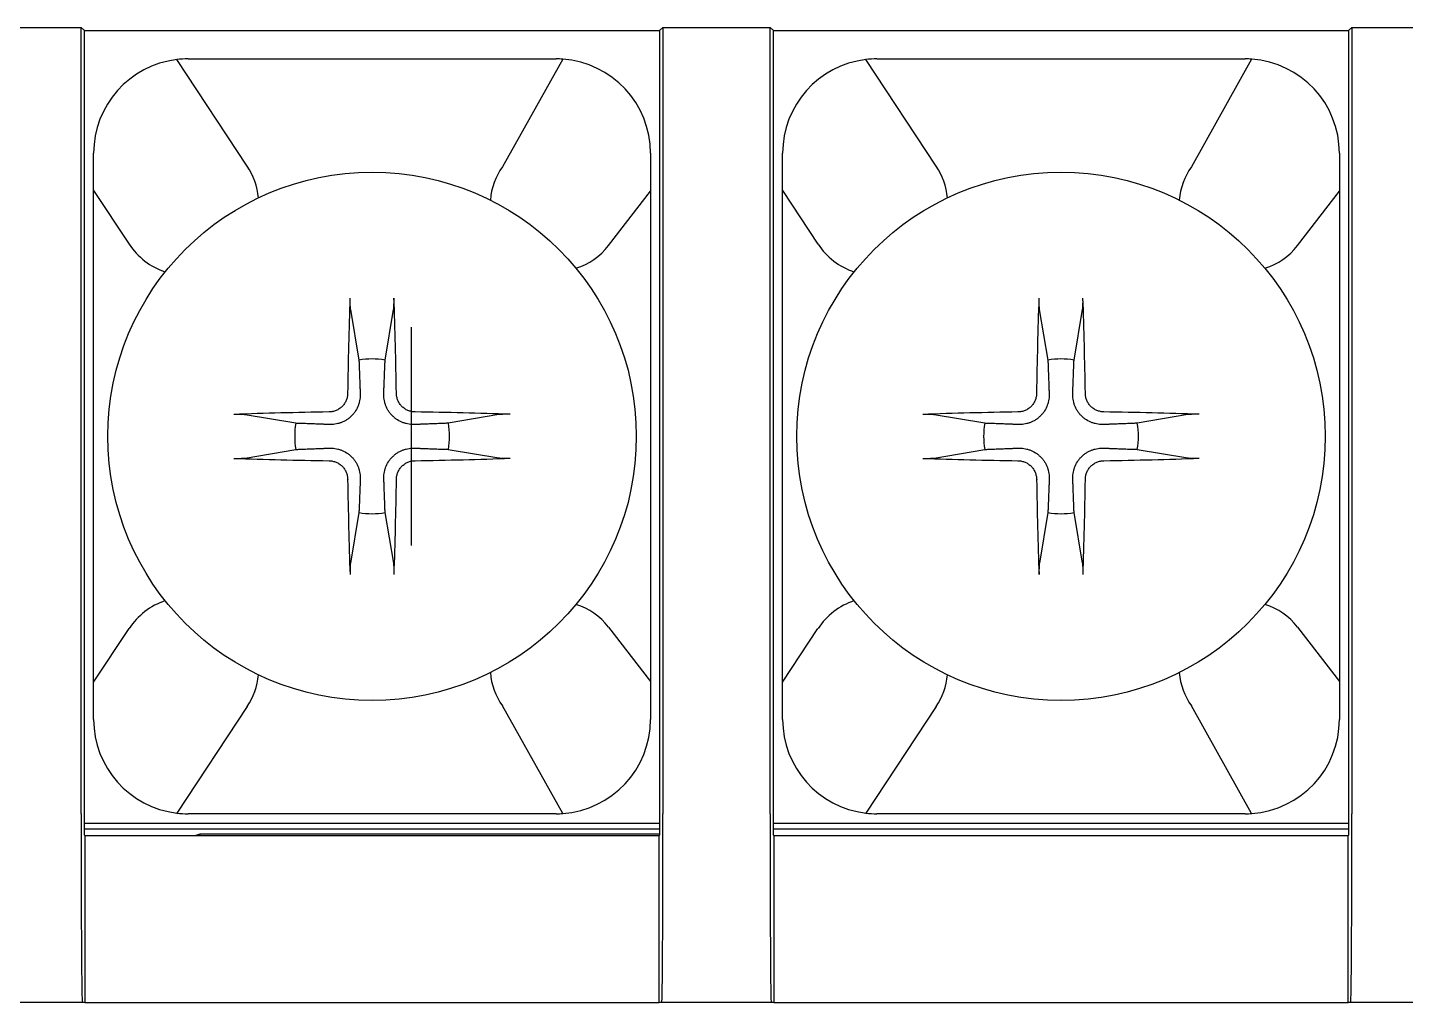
# Model space of a CAD drawing. Header units: millimetres. Extents: x 1618 to 2314, y 422 to 652.
# Drawn here: x 2019.68 to 2034.28, y 539.04 to 549.37 of the extents above; entities that cross this region are included whole.
import ezdxf

# ---------------------------------------------------------------- set-up
doc = ezdxf.new("R2010")
doc.units = ezdxf.units.MM

msp = doc.modelspace()

# ---------------------------------------------------------------- linework, layer by layer
for p, q in [((2019.109, 549.368), (2020.244, 549.368)), ((2020.244, 541.036), (2020.244, 549.368)), ((2020.244, 549.368), (2020.281, 549.336)), ((2020.281, 540.809), (2020.281, 549.336)), ((2020.281, 549.336), (2026.372, 549.336)), ((2026.409, 549.368), (2026.372, 549.336)), ((2026.372, 549.336), (2026.372, 540.809)), ((2026.409, 549.368), (2026.409, 541.036)), ((2026.409, 549.368), (2027.544, 549.368)), ((2027.544, 541.036), (2027.544, 549.368)), ((2027.544, 549.368), (2027.581, 549.336)), ((2027.581, 540.809), (2027.581, 549.336)), ((2027.581, 549.336), (2033.672, 549.336)), ((2033.709, 549.368), (2033.672, 549.336)), ((2033.672, 549.336), (2033.672, 540.809)), ((2033.709, 549.368), (2033.709, 541.036)), ((2033.709, 549.368), (2034.844, 549.368)), ((2022.003, 547.9), (2021.258, 549.029)), ((2021.377, 549.036), (2025.277, 549.036)), ((2025.347, 549.034), (2024.708, 547.892)), ((2029.303, 547.9), (2028.558, 549.029)), ((2028.677, 549.036), (2032.577, 549.036)), ((2032.647, 549.034), (2032.008, 547.892)), ((2020.377, 547.642), (2020.377, 548.036)), ((2026.277, 548.036), (2026.277, 547.634)), ((2027.677, 547.642), (2027.677, 548.036)), ((2033.577, 548.036), (2033.577, 547.634)), ((2020.377, 547.642), (2020.752, 547.073)), ((2020.377, 542.431), (2020.377, 547.642)), ((2025.832, 547.058), (2026.277, 547.634)), ((2026.277, 547.634), (2026.277, 542.438)), ((2027.677, 542.431), (2027.677, 547.642)), ((2027.677, 547.642), (2028.052, 547.073)), ((2033.132, 547.058), (2033.577, 547.634)), ((2033.577, 547.634), (2033.577, 542.438)), ((2023.097, 546.379), (2023.188, 545.844)), ((2023.465, 545.844), (2023.555, 546.379)), ((2030.397, 546.379), (2030.488, 545.844)), ((2030.765, 545.844), (2030.855, 546.379)), ((2023.745, 543.88), (2023.745, 546.192)), ((2022.518, 545.174), (2021.984, 545.265)), ((2024.669, 545.266), (2024.135, 545.175)), ((2029.818, 545.174), (2029.284, 545.265)), ((2031.969, 545.266), (2031.435, 545.175)), ((2021.984, 544.806), (2022.518, 544.897)), ((2024.135, 544.898), (2024.669, 544.807)), ((2029.284, 544.806), (2029.818, 544.897)), ((2031.435, 544.898), (2031.969, 544.807)), ((2023.188, 544.228), (2023.098, 543.693)), ((2023.556, 543.693), (2023.465, 544.228)), ((2030.488, 544.228), (2030.398, 543.693)), ((2030.856, 543.693), (2030.765, 544.228)), ((2020.377, 542.431), (2020.752, 542.999)), ((2025.832, 543.014), (2026.277, 542.438)), ((2027.677, 542.431), (2028.052, 542.999)), ((2033.132, 543.014), (2033.577, 542.438)), ((2020.377, 542.036), (2020.377, 542.431)), ((2026.277, 542.438), (2026.277, 542.036)), ((2027.677, 542.036), (2027.677, 542.431)), ((2033.577, 542.438), (2033.577, 542.036)), ((2022.003, 542.172), (2021.258, 541.043)), ((2025.347, 541.038), (2024.708, 542.18)), ((2029.303, 542.172), (2028.558, 541.043)), ((2032.647, 541.038), (2032.008, 542.18)), ((2020.281, 540.936), (2026.372, 540.936)), ((2025.277, 541.036), (2021.377, 541.036)), ((2027.582, 540.936), (2033.671, 540.936)), ((2032.577, 541.036), (2028.677, 541.036)), ((2020.284, 540.806), (2020.281, 540.809)), ((2026.372, 540.872), (2020.282, 540.872)), ((2020.284, 540.806), (2026.369, 540.806)), ((2020.284, 540.806), (2020.284, 539.036)), ((2021.453, 540.806), (2021.505, 540.824)), ((2021.505, 540.806), (2021.505, 540.824)), ((2021.505, 540.824), (2026.372, 540.824)), ((2026.369, 540.806), (2026.372, 540.809)), ((2026.369, 539.036), (2026.369, 540.806)), ((2027.584, 540.806), (2027.581, 540.809)), ((2033.672, 540.872), (2027.582, 540.872)), ((2027.584, 540.806), (2033.669, 540.806)), ((2027.584, 540.806), (2027.584, 539.036)), ((2033.669, 540.806), (2033.672, 540.809)), ((2033.669, 539.036), (2033.669, 540.806)), ((2020.256, 539.036), (2019.097, 539.036)), ((2020.284, 539.036), (2020.256, 539.036)), ((2020.284, 539.036), (2026.369, 539.036)), ((2026.397, 539.036), (2026.369, 539.036)), ((2027.556, 539.036), (2026.397, 539.036)), ((2027.584, 539.036), (2027.556, 539.036)), ((2027.584, 539.036), (2033.669, 539.036)), ((2033.697, 539.036), (2033.669, 539.036)), ((2034.856, 539.036), (2033.697, 539.036))]:
    msp.add_line(p, q)
for centre in [(2023.327, 545.036), (2030.627, 545.036)]:
    msp.add_circle(centre, 2.8)
for centre, radius, start, end in [((2021.377, 548.036), 1, 96.8173, 180), ((2021.377, 548.036), 1, 90, 96.8173), ((2025.277, 548.036), 1, 85.9679, 90), ((2025.277, 548.036), 1, 0, 85.9679), ((2028.677, 548.036), 1, 96.8173, 180), ((2028.677, 548.036), 1, 90, 96.8173), ((2032.577, 548.036), 1, 85.9679, 90), ((2032.577, 548.036), 1, 0, 85.9679), ((2021.378, 547.487), 0.75, 5.9361, 33.4424), ((2025.278, 547.485), 0.7, 144.4374, 175.5132), ((2028.678, 547.487), 0.75, 5.9361, 33.4424), ((2032.578, 547.485), 0.7, 144.4374, 175.5132), ((2021.378, 547.487), 0.75, 213.4424, 251.0511), ((2028.678, 547.487), 0.75, 213.4424, 251.0511), ((2025.278, 547.485), 0.7, 287.409, 322.3631), ((2032.578, 547.485), 0.7, 287.409, 322.3631), ((2023.327, 545.036), 0.82, 80.3013, 99.7447), ((2030.627, 545.036), 0.82, 80.3013, 99.7447), ((2023.327, 545.036), 0.82, 170.3013, 189.7447), ((2023.327, 545.036), 0.82, 350.3013, 9.7447), ((2030.627, 545.036), 0.82, 170.3013, 189.7447), ((2030.627, 545.036), 0.82, 350.3013, 9.7447), ((2023.327, 545.036), 0.82, 260.3013, 279.7447), ((2030.627, 545.036), 0.82, 260.3013, 279.7447), ((2021.378, 542.585), 0.75, 108.9489, 146.5576), ((2028.678, 542.585), 0.75, 108.9489, 146.5576), ((2025.278, 542.587), 0.7, 37.6369, 72.591), ((2032.578, 542.587), 0.7, 37.6369, 72.591), ((2021.378, 542.585), 0.75, 326.5576, 354.0639), ((2025.278, 542.587), 0.7, 184.4868, 215.5626), ((2028.678, 542.585), 0.75, 326.5576, 354.0639), ((2032.578, 542.587), 0.7, 184.4868, 215.5626), ((2021.377, 542.036), 1, 180, 263.1827), ((2025.277, 542.036), 1, 274.0321, 0), ((2028.677, 542.036), 1, 180, 263.1827), ((2032.577, 542.036), 1, 274.0321, 0), ((2021.377, 542.036), 1, 263.1827, 270), ((2025.277, 542.036), 1, 270, 274.0321), ((2028.677, 542.036), 1, 263.1827, 270), ((2032.577, 542.036), 1, 270, 274.0321)]:
    msp.add_arc(centre, radius, start, end)
for centre, major_axis, ratio, start_param, end_param in [((2023.498, 545.035), (0.037, 4.997), 0.087156, 1.273815, 1.479878), ((2023.155, 545.035), (0.041, -4.997), 0.087156, 1.661715, 1.867777), ((2030.798, 545.035), (0.037, 4.997), 0.087156, 1.273815, 1.479878), ((2030.455, 545.035), (0.041, -4.997), 0.087156, 1.661715, 1.867777), ((2023.328, 544.864), (4.997, 0.041), 0.087156, 1.661715, 1.867777), ((2023.325, 544.864), (4.997, -0.037), 0.087156, 1.273815, 1.479878), ((2030.628, 544.864), (4.997, 0.041), 0.087156, 1.661715, 1.867777), ((2030.625, 544.864), (4.997, -0.037), 0.087156, 1.273815, 1.479878), ((2023.328, 545.208), (-4.997, 0.037), 0.087156, 1.273815, 1.479878), ((2023.325, 545.208), (-4.997, -0.041), 0.087156, 1.661715, 1.867777), ((2030.628, 545.208), (-4.997, 0.037), 0.087156, 1.273815, 1.479878), ((2030.625, 545.208), (-4.997, -0.041), 0.087156, 1.661715, 1.867777), ((2023.498, 545.037), (-0.041, 4.997), 0.087156, 1.661715, 1.867777), ((2023.155, 545.037), (-0.037, -4.997), 0.087156, 1.273815, 1.479878), ((2030.798, 545.037), (-0.041, 4.997), 0.087156, 1.661715, 1.867777), ((2030.455, 545.037), (-0.037, -4.997), 0.087156, 1.273815, 1.479878), ((2020.256, 541.036), (0, 2), 0.006109, 1.570796, 3.141593), ((2026.397, 541.036), (0, 2), 0.006109, 3.141593, 4.712389), ((2027.556, 541.036), (0, 2), 0.006109, 1.570796, 3.141593), ((2033.697, 541.036), (0, 2), 0.006109, 3.141593, 4.712389)]:
    msp.add_ellipse(centre, major_axis=major_axis, ratio=ratio, start_param=start_param, end_param=end_param)
for points, knots in [([(2023.093, 546.5), (2023.093, 546.489), (2023.092, 546.477), (2023.092, 546.459), (2023.092, 546.453), (2023.092, 546.441), (2023.093, 546.435), (2023.093, 546.424), (2023.093, 546.419), (2023.094, 546.409), (2023.094, 546.404), (2023.095, 546.396), (2023.095, 546.392), (2023.096, 546.385), (2023.096, 546.381), (2023.097, 546.379)], [0, 0, 0, 0, 0.25, 0.25, 0.375, 0.375, 0.5, 0.5, 0.625, 0.625, 0.75, 0.75, 0.875, 0.875, 1, 1, 1, 1]), ([(2023.555, 546.379), (2023.556, 546.382), (2023.556, 546.385), (2023.557, 546.392), (2023.557, 546.396), (2023.558, 546.404), (2023.558, 546.409), (2023.559, 546.419), (2023.559, 546.425), (2023.559, 546.436), (2023.559, 546.441), (2023.56, 546.453), (2023.56, 546.459), (2023.56, 546.471), (2023.559, 546.477), (2023.559, 546.489), (2023.559, 546.495), (2023.559, 546.5)], [0, 0, 0, 0, 0.125, 0.125, 0.25, 0.25, 0.375, 0.375, 0.5, 0.5, 0.625, 0.625, 0.75, 0.75, 0.875, 0.875, 1, 1, 1, 1]), ([(2030.393, 546.5), (2030.393, 546.489), (2030.392, 546.477), (2030.392, 546.459), (2030.392, 546.453), (2030.392, 546.441), (2030.393, 546.435), (2030.393, 546.424), (2030.393, 546.419), (2030.394, 546.409), (2030.394, 546.404), (2030.395, 546.396), (2030.395, 546.392), (2030.396, 546.385), (2030.396, 546.381), (2030.397, 546.379)], [0, 0, 0, 0, 0.25, 0.25, 0.375, 0.375, 0.5, 0.5, 0.625, 0.625, 0.75, 0.75, 0.875, 0.875, 1, 1, 1, 1]), ([(2030.855, 546.379), (2030.856, 546.382), (2030.856, 546.385), (2030.857, 546.392), (2030.857, 546.396), (2030.858, 546.404), (2030.858, 546.409), (2030.859, 546.419), (2030.859, 546.425), (2030.859, 546.436), (2030.859, 546.441), (2030.86, 546.453), (2030.86, 546.459), (2030.86, 546.471), (2030.859, 546.477), (2030.859, 546.489), (2030.859, 546.495), (2030.859, 546.5)], [0, 0, 0, 0, 0.125, 0.125, 0.25, 0.25, 0.375, 0.375, 0.5, 0.5, 0.625, 0.625, 0.75, 0.75, 0.875, 0.875, 1, 1, 1, 1]), ([(2023.068, 545.492), (2023.068, 545.479), (2023.067, 545.466), (2023.063, 545.447), (2023.061, 545.441), (2023.057, 545.429), (2023.055, 545.423), (2023.047, 545.405), (2023.041, 545.393), (2023.027, 545.372), (2023.019, 545.362), (2023, 545.344), (2022.991, 545.336), (2022.974, 545.325), (2022.969, 545.321), (2022.958, 545.315), (2022.952, 545.312), (2022.934, 545.305), (2022.922, 545.301), (2022.896, 545.296), (2022.884, 545.294), (2022.871, 545.294)], [0, 0, 0, 0, 0.125, 0.125, 0.1875, 0.1875, 0.25, 0.25, 0.375, 0.375, 0.5, 0.5, 0.625, 0.625, 0.6875, 0.6875, 0.75, 0.75, 0.875, 0.875, 1, 1, 1, 1]), ([(2023.201, 545.491), (2023.202, 545.47), (2023.201, 545.449), (2023.196, 545.418), (2023.194, 545.408), (2023.189, 545.387), (2023.186, 545.377), (2023.174, 545.346), (2023.165, 545.326), (2023.147, 545.297), (2023.14, 545.288), (2023.126, 545.27), (2023.118, 545.261), (2023.106, 545.249), (2023.101, 545.245), (2023.093, 545.237), (2023.079, 545.226), (2023.065, 545.216), (2023.046, 545.204), (2023.036, 545.198), (2023.016, 545.189), (2022.996, 545.18), (2022.976, 545.174), (2022.955, 545.168), (2022.944, 545.166), (2022.913, 545.161), (2022.893, 545.16), (2022.872, 545.161)], [0, 0, 0, 0, 0.125, 0.125, 0.1875, 0.1875, 0.25, 0.25, 0.375, 0.375, 0.4375, 0.4375, 0.5, 0.5, 0.53125, 0.53125, 0.5625, 0.625, 0.625, 0.6875, 0.6875, 0.75, 0.8125, 0.8125, 0.875, 0.875, 1, 1, 1, 1]), ([(2023.781, 545.161), (2023.76, 545.16), (2023.74, 545.162), (2023.709, 545.166), (2023.699, 545.168), (2023.678, 545.174), (2023.668, 545.177), (2023.637, 545.188), (2023.617, 545.198), (2023.588, 545.216), (2023.579, 545.223), (2023.56, 545.237), (2023.552, 545.245), (2023.539, 545.257), (2023.535, 545.261), (2023.528, 545.27), (2023.516, 545.283), (2023.506, 545.297), (2023.494, 545.316), (2023.489, 545.326), (2023.479, 545.346), (2023.47, 545.366), (2023.464, 545.387), (2023.459, 545.408), (2023.457, 545.418), (2023.452, 545.449), (2023.451, 545.47), (2023.451, 545.491)], [0, 0, 0, 0, 0.125, 0.125, 0.1875, 0.1875, 0.25, 0.25, 0.375, 0.375, 0.4375, 0.4375, 0.5, 0.5, 0.53125, 0.53125, 0.5625, 0.625, 0.625, 0.6875, 0.6875, 0.75, 0.8125, 0.8125, 0.875, 0.875, 1, 1, 1, 1]), ([(2023.782, 545.294), (2023.769, 545.295), (2023.756, 545.296), (2023.738, 545.3), (2023.731, 545.302), (2023.719, 545.305), (2023.713, 545.308), (2023.695, 545.315), (2023.684, 545.321), (2023.663, 545.336), (2023.652, 545.344), (2023.634, 545.362), (2023.626, 545.372), (2023.615, 545.388), (2023.612, 545.394), (2023.606, 545.405), (2023.603, 545.411), (2023.595, 545.428), (2023.592, 545.441), (2023.586, 545.466), (2023.585, 545.479), (2023.585, 545.492)], [0, 0, 0, 0, 0.125, 0.125, 0.1875, 0.1875, 0.25, 0.25, 0.375, 0.375, 0.5, 0.5, 0.625, 0.625, 0.6875, 0.6875, 0.75, 0.75, 0.875, 0.875, 1, 1, 1, 1]), ([(2030.368, 545.492), (2030.368, 545.479), (2030.367, 545.466), (2030.363, 545.447), (2030.361, 545.441), (2030.357, 545.429), (2030.355, 545.423), (2030.347, 545.405), (2030.341, 545.393), (2030.327, 545.372), (2030.319, 545.362), (2030.3, 545.344), (2030.291, 545.336), (2030.274, 545.325), (2030.269, 545.321), (2030.258, 545.315), (2030.252, 545.312), (2030.234, 545.305), (2030.222, 545.301), (2030.196, 545.296), (2030.184, 545.294), (2030.171, 545.294)], [0, 0, 0, 0, 0.125, 0.125, 0.1875, 0.1875, 0.25, 0.25, 0.375, 0.375, 0.5, 0.5, 0.625, 0.625, 0.6875, 0.6875, 0.75, 0.75, 0.875, 0.875, 1, 1, 1, 1]), ([(2030.501, 545.491), (2030.502, 545.47), (2030.501, 545.449), (2030.496, 545.418), (2030.494, 545.408), (2030.489, 545.387), (2030.486, 545.377), (2030.474, 545.346), (2030.465, 545.326), (2030.447, 545.297), (2030.44, 545.288), (2030.426, 545.27), (2030.418, 545.261), (2030.406, 545.249), (2030.401, 545.245), (2030.393, 545.237), (2030.379, 545.226), (2030.365, 545.216), (2030.346, 545.204), (2030.336, 545.198), (2030.316, 545.189), (2030.296, 545.18), (2030.276, 545.174), (2030.255, 545.168), (2030.244, 545.166), (2030.213, 545.161), (2030.193, 545.16), (2030.172, 545.161)], [0, 0, 0, 0, 0.125, 0.125, 0.1875, 0.1875, 0.25, 0.25, 0.375, 0.375, 0.4375, 0.4375, 0.5, 0.5, 0.53125, 0.53125, 0.5625, 0.625, 0.625, 0.6875, 0.6875, 0.75, 0.8125, 0.8125, 0.875, 0.875, 1, 1, 1, 1]), ([(2031.081, 545.161), (2031.06, 545.16), (2031.04, 545.162), (2031.009, 545.166), (2030.999, 545.168), (2030.978, 545.174), (2030.968, 545.177), (2030.937, 545.188), (2030.917, 545.198), (2030.888, 545.216), (2030.879, 545.223), (2030.86, 545.237), (2030.852, 545.245), (2030.839, 545.257), (2030.835, 545.261), (2030.828, 545.27), (2030.816, 545.283), (2030.806, 545.297), (2030.794, 545.316), (2030.789, 545.326), (2030.779, 545.346), (2030.77, 545.366), (2030.764, 545.387), (2030.759, 545.408), (2030.757, 545.418), (2030.752, 545.449), (2030.751, 545.47), (2030.751, 545.491)], [0, 0, 0, 0, 0.125, 0.125, 0.1875, 0.1875, 0.25, 0.25, 0.375, 0.375, 0.4375, 0.4375, 0.5, 0.5, 0.53125, 0.53125, 0.5625, 0.625, 0.625, 0.6875, 0.6875, 0.75, 0.8125, 0.8125, 0.875, 0.875, 1, 1, 1, 1]), ([(2031.082, 545.294), (2031.069, 545.295), (2031.056, 545.296), (2031.038, 545.3), (2031.031, 545.302), (2031.019, 545.305), (2031.013, 545.308), (2030.995, 545.315), (2030.984, 545.321), (2030.963, 545.336), (2030.952, 545.344), (2030.934, 545.362), (2030.926, 545.372), (2030.915, 545.388), (2030.912, 545.394), (2030.906, 545.405), (2030.903, 545.411), (2030.895, 545.428), (2030.892, 545.441), (2030.886, 545.466), (2030.885, 545.479), (2030.885, 545.492)], [0, 0, 0, 0, 0.125, 0.125, 0.1875, 0.1875, 0.25, 0.25, 0.375, 0.375, 0.5, 0.5, 0.625, 0.625, 0.6875, 0.6875, 0.75, 0.75, 0.875, 0.875, 1, 1, 1, 1]), ([(2021.984, 545.265), (2021.981, 545.265), (2021.978, 545.266), (2021.971, 545.267), (2021.967, 545.267), (2021.958, 545.268), (2021.953, 545.268), (2021.943, 545.268), (2021.938, 545.268), (2021.927, 545.269), (2021.921, 545.269), (2021.91, 545.269), (2021.904, 545.269), (2021.892, 545.269), (2021.886, 545.269), (2021.874, 545.269), (2021.868, 545.269), (2021.862, 545.268)], [0, 0, 0, 0, 0.125, 0.125, 0.25, 0.25, 0.375, 0.375, 0.5, 0.5, 0.625, 0.625, 0.75, 0.75, 0.875, 0.875, 1, 1, 1, 1]), ([(2024.791, 545.27), (2024.779, 545.27), (2024.767, 545.27), (2024.749, 545.27), (2024.743, 545.27), (2024.732, 545.27), (2024.726, 545.27), (2024.715, 545.27), (2024.71, 545.269), (2024.7, 545.269), (2024.695, 545.269), (2024.686, 545.268), (2024.682, 545.268), (2024.675, 545.267), (2024.672, 545.266), (2024.669, 545.266)], [0, 0, 0, 0, 0.25, 0.25, 0.375, 0.375, 0.5, 0.5, 0.625, 0.625, 0.75, 0.75, 0.875, 0.875, 1, 1, 1, 1]), ([(2029.284, 545.265), (2029.281, 545.265), (2029.278, 545.266), (2029.271, 545.267), (2029.267, 545.267), (2029.258, 545.268), (2029.253, 545.268), (2029.243, 545.268), (2029.238, 545.268), (2029.227, 545.269), (2029.221, 545.269), (2029.21, 545.269), (2029.204, 545.269), (2029.192, 545.269), (2029.186, 545.269), (2029.174, 545.269), (2029.168, 545.269), (2029.162, 545.268)], [0, 0, 0, 0, 0.125, 0.125, 0.25, 0.25, 0.375, 0.375, 0.5, 0.5, 0.625, 0.625, 0.75, 0.75, 0.875, 0.875, 1, 1, 1, 1]), ([(2032.091, 545.27), (2032.079, 545.27), (2032.067, 545.27), (2032.049, 545.27), (2032.043, 545.27), (2032.032, 545.27), (2032.026, 545.27), (2032.015, 545.27), (2032.01, 545.269), (2032, 545.269), (2031.995, 545.269), (2031.986, 545.268), (2031.982, 545.268), (2031.975, 545.267), (2031.972, 545.266), (2031.969, 545.266)], [0, 0, 0, 0, 0.25, 0.25, 0.375, 0.375, 0.5, 0.5, 0.625, 0.625, 0.75, 0.75, 0.875, 0.875, 1, 1, 1, 1]), ([(2022.872, 544.911), (2022.893, 544.912), (2022.913, 544.91), (2022.944, 544.906), (2022.955, 544.904), (2022.975, 544.898), (2022.986, 544.895), (2023.016, 544.884), (2023.036, 544.874), (2023.065, 544.856), (2023.075, 544.849), (2023.093, 544.835), (2023.101, 544.827), (2023.114, 544.815), (2023.118, 544.811), (2023.125, 544.802), (2023.137, 544.789), (2023.147, 544.775), (2023.159, 544.756), (2023.164, 544.746), (2023.174, 544.726), (2023.183, 544.706), (2023.189, 544.685), (2023.194, 544.664), (2023.196, 544.654), (2023.201, 544.623), (2023.202, 544.602), (2023.202, 544.581)], [0, 0, 0, 0, 0.125, 0.125, 0.1875, 0.1875, 0.25, 0.25, 0.375, 0.375, 0.4375, 0.4375, 0.5, 0.5, 0.53125, 0.53125, 0.5625, 0.625, 0.625, 0.6875, 0.6875, 0.75, 0.8125, 0.8125, 0.875, 0.875, 1, 1, 1, 1]), ([(2023.452, 544.581), (2023.451, 544.602), (2023.452, 544.623), (2023.457, 544.654), (2023.459, 544.664), (2023.464, 544.685), (2023.467, 544.695), (2023.479, 544.726), (2023.488, 544.746), (2023.506, 544.775), (2023.513, 544.784), (2023.527, 544.802), (2023.535, 544.811), (2023.547, 544.823), (2023.552, 544.827), (2023.56, 544.835), (2023.574, 544.846), (2023.588, 544.856), (2023.607, 544.868), (2023.617, 544.874), (2023.637, 544.884), (2023.657, 544.892), (2023.677, 544.898), (2023.698, 544.904), (2023.709, 544.906), (2023.74, 544.911), (2023.76, 544.912), (2023.781, 544.911)], [0, 0, 0, 0, 0.125, 0.125, 0.1875, 0.1875, 0.25, 0.25, 0.375, 0.375, 0.4375, 0.4375, 0.5, 0.5, 0.53125, 0.53125, 0.5625, 0.625, 0.625, 0.6875, 0.6875, 0.75, 0.8125, 0.8125, 0.875, 0.875, 1, 1, 1, 1]), ([(2030.172, 544.911), (2030.193, 544.912), (2030.213, 544.91), (2030.244, 544.906), (2030.255, 544.904), (2030.275, 544.898), (2030.286, 544.895), (2030.316, 544.884), (2030.336, 544.874), (2030.365, 544.856), (2030.375, 544.849), (2030.393, 544.835), (2030.401, 544.827), (2030.414, 544.815), (2030.418, 544.811), (2030.425, 544.802), (2030.437, 544.789), (2030.447, 544.775), (2030.459, 544.756), (2030.464, 544.746), (2030.474, 544.726), (2030.483, 544.706), (2030.489, 544.685), (2030.494, 544.664), (2030.496, 544.654), (2030.501, 544.623), (2030.502, 544.602), (2030.502, 544.581)], [0, 0, 0, 0, 0.125, 0.125, 0.1875, 0.1875, 0.25, 0.25, 0.375, 0.375, 0.4375, 0.4375, 0.5, 0.5, 0.53125, 0.53125, 0.5625, 0.625, 0.625, 0.6875, 0.6875, 0.75, 0.8125, 0.8125, 0.875, 0.875, 1, 1, 1, 1]), ([(2030.752, 544.581), (2030.751, 544.602), (2030.752, 544.623), (2030.757, 544.654), (2030.759, 544.664), (2030.764, 544.685), (2030.767, 544.695), (2030.779, 544.726), (2030.788, 544.746), (2030.806, 544.775), (2030.813, 544.784), (2030.827, 544.802), (2030.835, 544.811), (2030.847, 544.823), (2030.852, 544.827), (2030.86, 544.835), (2030.874, 544.846), (2030.888, 544.856), (2030.907, 544.868), (2030.917, 544.874), (2030.937, 544.884), (2030.957, 544.892), (2030.977, 544.898), (2030.998, 544.904), (2031.009, 544.906), (2031.04, 544.911), (2031.06, 544.912), (2031.081, 544.911)], [0, 0, 0, 0, 0.125, 0.125, 0.1875, 0.1875, 0.25, 0.25, 0.375, 0.375, 0.4375, 0.4375, 0.5, 0.5, 0.53125, 0.53125, 0.5625, 0.625, 0.625, 0.6875, 0.6875, 0.75, 0.8125, 0.8125, 0.875, 0.875, 1, 1, 1, 1]), ([(2021.862, 544.802), (2021.874, 544.802), (2021.886, 544.802), (2021.904, 544.802), (2021.91, 544.802), (2021.921, 544.802), (2021.927, 544.802), (2021.938, 544.802), (2021.943, 544.803), (2021.953, 544.803), (2021.958, 544.803), (2021.967, 544.804), (2021.971, 544.804), (2021.978, 544.805), (2021.981, 544.806), (2021.984, 544.806)], [0, 0, 0, 0, 0.25, 0.25, 0.375, 0.375, 0.5, 0.5, 0.625, 0.625, 0.75, 0.75, 0.875, 0.875, 1, 1, 1, 1]), ([(2022.871, 544.778), (2022.884, 544.777), (2022.897, 544.776), (2022.915, 544.772), (2022.922, 544.77), (2022.934, 544.767), (2022.94, 544.764), (2022.958, 544.757), (2022.969, 544.751), (2022.99, 544.736), (2023.001, 544.728), (2023.019, 544.71), (2023.027, 544.7), (2023.038, 544.684), (2023.041, 544.678), (2023.047, 544.667), (2023.05, 544.661), (2023.058, 544.644), (2023.061, 544.631), (2023.067, 544.606), (2023.068, 544.593), (2023.069, 544.58)], [0, 0, 0, 0, 0.125, 0.125, 0.1875, 0.1875, 0.25, 0.25, 0.375, 0.375, 0.5, 0.5, 0.625, 0.625, 0.6875, 0.6875, 0.75, 0.75, 0.875, 0.875, 1, 1, 1, 1]), ([(2023.585, 544.58), (2023.585, 544.593), (2023.587, 544.606), (2023.59, 544.625), (2023.592, 544.631), (2023.596, 544.643), (2023.598, 544.649), (2023.606, 544.667), (2023.612, 544.679), (2023.626, 544.7), (2023.634, 544.71), (2023.653, 544.728), (2023.663, 544.736), (2023.679, 544.747), (2023.684, 544.751), (2023.695, 544.757), (2023.701, 544.76), (2023.719, 544.767), (2023.731, 544.771), (2023.757, 544.776), (2023.769, 544.778), (2023.782, 544.778)], [0, 0, 0, 0, 0.125, 0.125, 0.1875, 0.1875, 0.25, 0.25, 0.375, 0.375, 0.5, 0.5, 0.625, 0.625, 0.6875, 0.6875, 0.75, 0.75, 0.875, 0.875, 1, 1, 1, 1]), ([(2024.669, 544.807), (2024.672, 544.807), (2024.675, 544.806), (2024.682, 544.806), (2024.686, 544.805), (2024.695, 544.804), (2024.7, 544.804), (2024.71, 544.804), (2024.715, 544.804), (2024.726, 544.803), (2024.732, 544.803), (2024.743, 544.803), (2024.749, 544.803), (2024.761, 544.803), (2024.767, 544.803), (2024.779, 544.803), (2024.785, 544.803), (2024.791, 544.804)], [0, 0, 0, 0, 0.125, 0.125, 0.25, 0.25, 0.375, 0.375, 0.5, 0.5, 0.625, 0.625, 0.75, 0.75, 0.875, 0.875, 1, 1, 1, 1]), ([(2029.162, 544.802), (2029.174, 544.802), (2029.186, 544.802), (2029.204, 544.802), (2029.21, 544.802), (2029.221, 544.802), (2029.227, 544.802), (2029.238, 544.802), (2029.243, 544.803), (2029.253, 544.803), (2029.258, 544.803), (2029.267, 544.804), (2029.271, 544.804), (2029.278, 544.805), (2029.281, 544.806), (2029.284, 544.806)], [0, 0, 0, 0, 0.25, 0.25, 0.375, 0.375, 0.5, 0.5, 0.625, 0.625, 0.75, 0.75, 0.875, 0.875, 1, 1, 1, 1]), ([(2030.171, 544.778), (2030.184, 544.777), (2030.197, 544.776), (2030.215, 544.772), (2030.222, 544.77), (2030.234, 544.767), (2030.24, 544.764), (2030.258, 544.757), (2030.269, 544.751), (2030.29, 544.736), (2030.301, 544.728), (2030.319, 544.71), (2030.327, 544.7), (2030.338, 544.684), (2030.341, 544.678), (2030.347, 544.667), (2030.35, 544.661), (2030.358, 544.644), (2030.361, 544.631), (2030.367, 544.606), (2030.368, 544.593), (2030.369, 544.58)], [0, 0, 0, 0, 0.125, 0.125, 0.1875, 0.1875, 0.25, 0.25, 0.375, 0.375, 0.5, 0.5, 0.625, 0.625, 0.6875, 0.6875, 0.75, 0.75, 0.875, 0.875, 1, 1, 1, 1]), ([(2030.885, 544.58), (2030.885, 544.593), (2030.887, 544.606), (2030.89, 544.625), (2030.892, 544.631), (2030.896, 544.643), (2030.898, 544.649), (2030.906, 544.667), (2030.912, 544.679), (2030.926, 544.7), (2030.934, 544.71), (2030.953, 544.728), (2030.963, 544.736), (2030.979, 544.747), (2030.984, 544.751), (2030.995, 544.757), (2031.001, 544.76), (2031.019, 544.767), (2031.031, 544.771), (2031.057, 544.776), (2031.069, 544.778), (2031.082, 544.778)], [0, 0, 0, 0, 0.125, 0.125, 0.1875, 0.1875, 0.25, 0.25, 0.375, 0.375, 0.5, 0.5, 0.625, 0.625, 0.6875, 0.6875, 0.75, 0.75, 0.875, 0.875, 1, 1, 1, 1]), ([(2031.969, 544.807), (2031.972, 544.807), (2031.975, 544.806), (2031.982, 544.806), (2031.986, 544.805), (2031.995, 544.804), (2032, 544.804), (2032.01, 544.804), (2032.015, 544.804), (2032.026, 544.803), (2032.032, 544.803), (2032.043, 544.803), (2032.049, 544.803), (2032.061, 544.803), (2032.067, 544.803), (2032.079, 544.803), (2032.085, 544.803), (2032.091, 544.804)], [0, 0, 0, 0, 0.125, 0.125, 0.25, 0.25, 0.375, 0.375, 0.5, 0.5, 0.625, 0.625, 0.75, 0.75, 0.875, 0.875, 1, 1, 1, 1]), ([(2023.098, 543.693), (2023.097, 543.69), (2023.097, 543.687), (2023.096, 543.68), (2023.096, 543.676), (2023.095, 543.668), (2023.095, 543.663), (2023.094, 543.653), (2023.094, 543.647), (2023.094, 543.636), (2023.094, 543.631), (2023.093, 543.619), (2023.093, 543.613), (2023.094, 543.601), (2023.094, 543.595), (2023.094, 543.583), (2023.094, 543.577), (2023.094, 543.572)], [0, 0, 0, 0, 0.125, 0.125, 0.25, 0.25, 0.375, 0.375, 0.5, 0.5, 0.625, 0.625, 0.75, 0.75, 0.875, 0.875, 1, 1, 1, 1]), ([(2023.56, 543.572), (2023.56, 543.583), (2023.561, 543.595), (2023.561, 543.613), (2023.561, 543.619), (2023.561, 543.631), (2023.56, 543.637), (2023.56, 543.648), (2023.56, 543.653), (2023.559, 543.663), (2023.559, 543.668), (2023.558, 543.676), (2023.558, 543.68), (2023.557, 543.687), (2023.557, 543.691), (2023.556, 543.693)], [0, 0, 0, 0, 0.25, 0.25, 0.375, 0.375, 0.5, 0.5, 0.625, 0.625, 0.75, 0.75, 0.875, 0.875, 1, 1, 1, 1]), ([(2030.398, 543.693), (2030.397, 543.69), (2030.397, 543.687), (2030.396, 543.68), (2030.396, 543.676), (2030.395, 543.668), (2030.395, 543.663), (2030.394, 543.653), (2030.394, 543.647), (2030.394, 543.636), (2030.394, 543.631), (2030.393, 543.619), (2030.393, 543.613), (2030.394, 543.601), (2030.394, 543.595), (2030.394, 543.583), (2030.394, 543.577), (2030.394, 543.572)], [0, 0, 0, 0, 0.125, 0.125, 0.25, 0.25, 0.375, 0.375, 0.5, 0.5, 0.625, 0.625, 0.75, 0.75, 0.875, 0.875, 1, 1, 1, 1]), ([(2030.86, 543.572), (2030.86, 543.583), (2030.861, 543.595), (2030.861, 543.613), (2030.861, 543.619), (2030.861, 543.631), (2030.86, 543.637), (2030.86, 543.648), (2030.86, 543.653), (2030.859, 543.663), (2030.859, 543.668), (2030.858, 543.676), (2030.858, 543.68), (2030.857, 543.687), (2030.857, 543.691), (2030.856, 543.693)], [0, 0, 0, 0, 0.25, 0.25, 0.375, 0.375, 0.5, 0.5, 0.625, 0.625, 0.75, 0.75, 0.875, 0.875, 1, 1, 1, 1])]:
    msp.add_open_spline(points, degree=3, knots=knots)
for points, weights in [([(2023.188, 545.844), (2023.196, 545.619), (2023.201, 545.491)], [1, 1.31905273402, 1.607360829]), ([(2023.451, 545.491), (2023.456, 545.619), (2023.465, 545.844)], [1.607360829, 1.31905273402, 1]), ([(2030.488, 545.844), (2030.496, 545.619), (2030.501, 545.491)], [1, 1.31905273402, 1.607360829]), ([(2030.751, 545.491), (2030.756, 545.619), (2030.765, 545.844)], [1.607360829, 1.31905273402, 1]), ([(2022.872, 545.161), (2022.743, 545.166), (2022.518, 545.174)], [1.607360829, 1.31905273402, 1]), ([(2024.135, 545.175), (2023.91, 545.166), (2023.781, 545.161)], [1, 1.31905273402, 1.607360829]), ([(2030.172, 545.161), (2030.043, 545.166), (2029.818, 545.174)], [1.607360829, 1.31905273402, 1]), ([(2031.435, 545.175), (2031.21, 545.166), (2031.081, 545.161)], [1, 1.31905273402, 1.607360829]), ([(2022.518, 544.897), (2022.743, 544.906), (2022.872, 544.911)], [1, 1.31905273402, 1.607360829]), ([(2023.781, 544.911), (2023.91, 544.906), (2024.135, 544.898)], [1.607360829, 1.31905273402, 1]), ([(2029.818, 544.897), (2030.043, 544.906), (2030.172, 544.911)], [1, 1.31905273402, 1.607360829]), ([(2031.081, 544.911), (2031.21, 544.906), (2031.435, 544.898)], [1.607360829, 1.31905273402, 1]), ([(2023.202, 544.581), (2023.197, 544.453), (2023.188, 544.228)], [1.607360829, 1.31905273402, 1]), ([(2023.465, 544.228), (2023.457, 544.453), (2023.452, 544.581)], [1, 1.31905273402, 1.607360829]), ([(2030.502, 544.581), (2030.497, 544.453), (2030.488, 544.228)], [1.607360829, 1.31905273402, 1]), ([(2030.765, 544.228), (2030.757, 544.453), (2030.752, 544.581)], [1, 1.31905273402, 1.607360829])]:
    msp.add_rational_spline(points, weights, degree=2)

doc.saveas('drawing.dxf')
